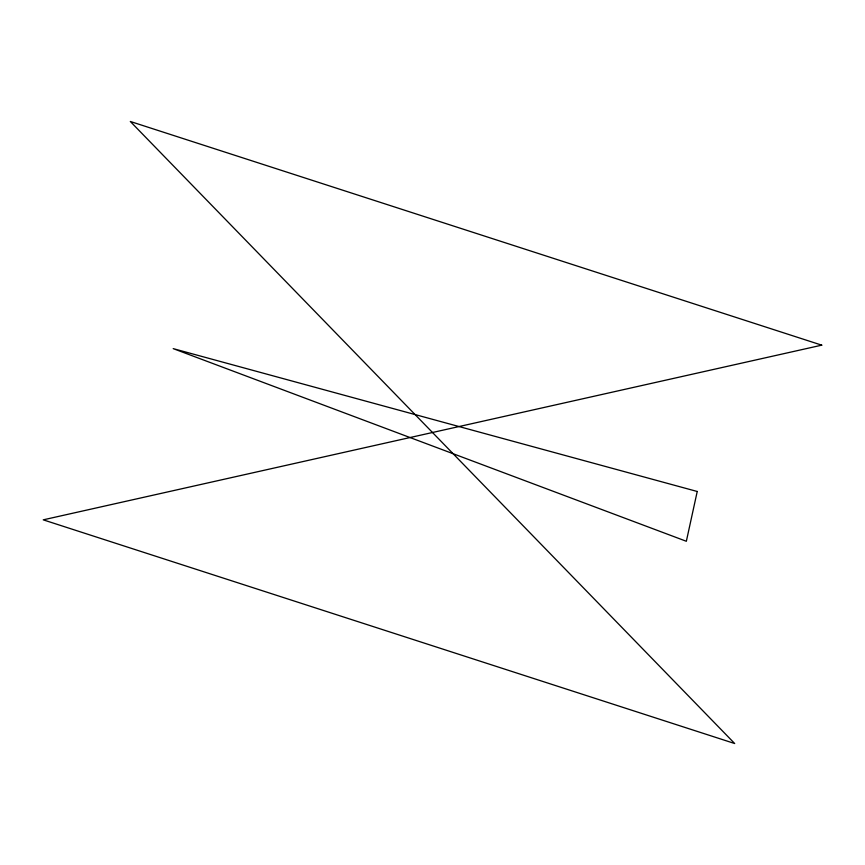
<?xml version="1.0" encoding="UTF-8"?>
<svg xmlns="http://www.w3.org/2000/svg" width="865" height="865" viewBox="0 0 865 865"><rect width="100%" height="100%" fill="white"/><g stroke="black" fill="none" stroke-linecap="round" stroke-linejoin="round"><path stroke-width="1.3" d="M697.233 491.482L686.345 541.274L173.205 348.627L697.233 491.482M821.75 345.157L43.25 519.843L734.688 743.522L130.312 121.478L821.75 345.157"/></g></svg>
